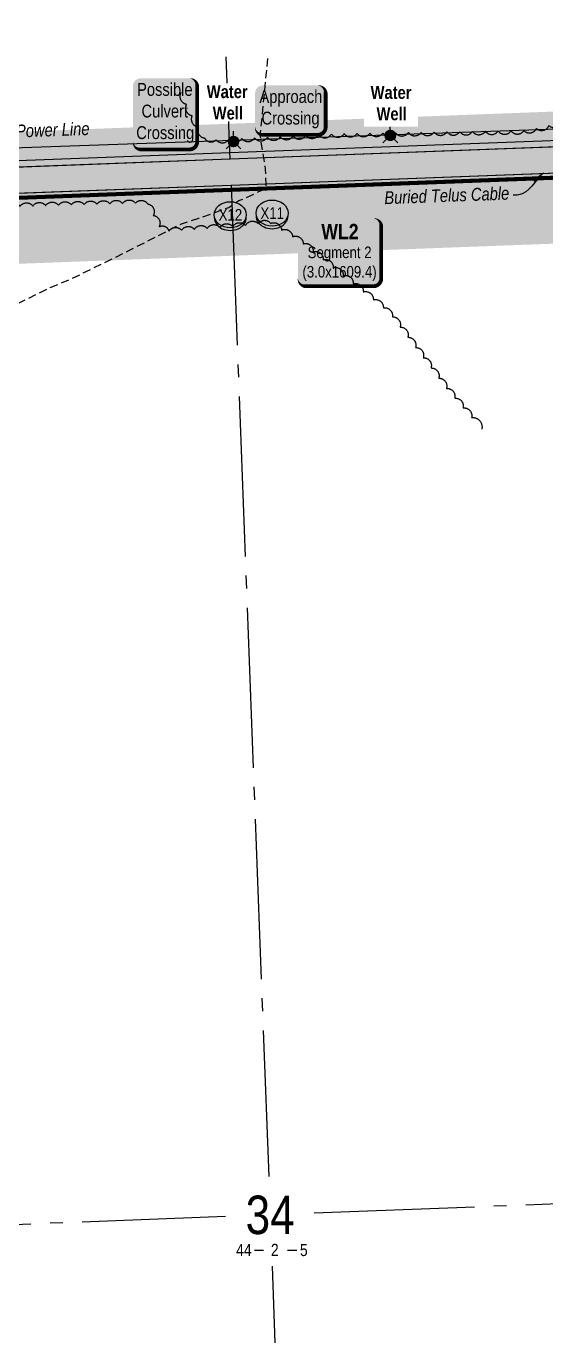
# Model space of a CAD drawing. Extents: x 687009 to 690957, y 5856829 to 5860501.
# Drawn here: x 687933 to 688338, y 5857602 to 5858629 of the extents above; entities that cross this region are included whole.
import ezdxf
from ezdxf.enums import TextEntityAlignment as Align

# ---------------------------------------------------------------- set-up
doc = ezdxf.new("R2010")
doc.units = 0
doc.header["$LTSCALE"] = 5
for name, pattern in [('0', [1, 1, 0]), ('foc-QUARTERLINE', [33, 25, -3, 2, -3]), ('UG_PIPE', [1.875, 1.25, -0.625])]:
    doc.linetypes.add(name, pattern=pattern)
for name, color, linetype in [('10', 1, 'Continuous'), ('9', 3, 'Continuous'), ('AS-PIPE-UG', 44, 'UG_PIPE'), ('AS-POWER', 104, 'foc-POWER'), ('AS-TELUS', 224, 'foc-TEL'), ('CG-NOTES', 7, 'Continuous'), ('F-WS-S', 190, 'Continuous'), ('L-SEC', 7, 'Continuous'), ('L-SECLBL', 7, 'Continuous'), ('L-SECQ', 8, 'foc-QUARTERLINE'), ('L-TITLEDB', 4, 'Continuous'), ('P-BUFFER-H 30m', 51, 'Continuous'), ('P-CROSSINGS', 250, 'Continuous'), ('T-BUSH', 110, '0'), ('T-WATER-T', 170, 'Continuous')]:
    doc.layers.add(name, color=color, linetype=linetype)
doc.layers.add('P-PROPOSED-WL3', color=92, linetype='Continuous', true_color=0x00bd00)
doc.styles.add('80', font='ARIALN.TTF', dxfattribs={"height": 10})
doc.styles.add('80CG', font='ARIALN.TTF', dxfattribs={"height": 10})
doc.styles.add('80L', font='ARIALN.TTF', dxfattribs={"height": 10})
doc.styles.add('BOLD', font='ARIALNB.TTF')
doc.styles.add('Crossing', font='ARIALN.TTF', dxfattribs={"height": 10})
doc.styles.add('foc-LtypeFont', font='ARIALN.TTF', dxfattribs={"height": 7.35})
doc.styles.add('SIMPLEX', font='ARIALN.TTF')
doc.linetypes.add('foc-POWER', pattern='A,6,-1,["P",foc-LtypeFont,S=0.2,R=0,X=-0.625,Y=-0.75],-1.24,4', length=12.24)
doc.linetypes.add('foc-TEL', pattern='A,2,-1,["T",foc-LtypeFont,S=0.2,R=0,X=-0.425,Y=-0.75],-1.24,8', length=12.24)
doc.linetypes.add('foc-TEL-NOLINE', pattern='A,0,-2,["T",foc-LtypeFont,S=0.2,R=0,X=-0.425,Y=-0.75],-10.24', length=12.24)
doc.dimstyles.new('Compass 5 000', dxfattribs={"dimscale": 5, "dimtxt": 9, "dimasz": 2, "dimexe": 0.2, "dimexo": 0.0625, "dimgap": 0.5, "dimtad": 0, "dimtih": 1, "dimtoh": 1, "dimzin": 0, "dimdsep": 46, "dimtxsty": '80CG', "dimcen": 0.1, "dimse1": 1, "dimse2": 1, "dimclrd": 256, "dimclrt": 256, "dimaunit": 1, "dimadec": 4, "dimazin": 0, "dimtfac": 0.06, "dimtofl": 0, "dimtmove": 0, "dimatfit": 1, "dimfxl": 0.2, "dimtolj": 1, "dimtzin": 0, "dimlwd": -1, "dimarcsym": 0})

# ---------------------------------------------------------------- blocks, each defined once
blk = doc.blocks.new('L-SECLBL')
at = {"layer": '9', "color": 7}
for p, q in [((-5.1, -27.8), (-12.3, -27.8)), ((20.7, -27.8), (13.5, -27.8))]:
    blk.add_line(p, q, dxfattribs=at)
at = {"layer": '10', "color": 2, "style": 'SIMPLEX'}
blk.add_attdef('SEC', text='', height=30, dxfattribs=at).set_placement((0, 0), align=Align.MIDDLE)
at = {"layer": '10', "color": 5, "style": '80L'}
blk.add_attdef('TWP', text='', height=9.5, dxfattribs=at).set_placement((-14.4, -27.4), align=Align.MIDDLE_RIGHT)
blk.add_attdef('RGE', text='', height=9.5, dxfattribs=at).set_placement((3.6, -27.4), align=Align.MIDDLE_CENTER)
blk.add_attdef('MER', text='', height=9.5, dxfattribs=at).set_placement((23.2, -27.4), align=Align.MIDDLE_LEFT)
blk = doc.blocks.new('xing2')
h = blk.add_hatch(color=50)
h.dxf.hatch_style = 1
edge = h.paths.add_edge_path()
edge.add_ellipse((0, 0), major_axis=(-12.5, 0), ratio=0.816297, start_angle=0, end_angle=360)
h = blk.add_hatch(color=250)
h.dxf.hatch_style = 1
edge = h.paths.add_edge_path()
edge.add_ellipse((0, -2), major_axis=(-12.5, 0), ratio=0.816297, start_angle=0, end_angle=180)
edge.add_line((12.5, -2), (12.5, 0))
edge.add_ellipse((0, 0), major_axis=(-12.5, 0), ratio=0.816297, start_angle=0, end_angle=180, ccw=False)
edge.add_line((-12.5, 0), (-12.5, -2))
at = {"color": 250}
blk.add_ellipse((0, 0), major_axis=(-12.5, 0), ratio=0.816297, dxfattribs=at)
blk.add_ellipse((0, -2), major_axis=(-12.5, 0), ratio=0.816297, start_param=0, end_param=3.141593, dxfattribs=at)
at = {"color": 250, "style": 'Crossing'}
blk.add_attdef('CROSSING', text='', height=9, dxfattribs=at).set_placement((0.1, 0), align=Align.MIDDLE_CENTER)
at = {"color": 250, "style": 'Crossing', "flags": 1}
for tag, p in [('OWNER', (0.1, -12.5)), ('DESCRIPTION', (0.1, -25.8)), ('LOCATION', (0.1, -39.3)), ('DWG_REF', (0.1, -52.8))]:
    blk.add_attdef(tag, text='', height=9, dxfattribs=at).set_placement(p, align=Align.MIDDLE_CENTER)
blk = doc.blocks.new('*U513')
h = blk.add_hatch(color=254)
edge = h.paths.add_edge_path()
edge.add_line((-26.5, -34.4), (26.5, -34.4))
edge.add_arc((26.5, -28.4), 6, 270, 360)
edge.add_line((32.5, -28.4), (32.5, 12.5))
edge.add_arc((26.5, 12.5), 6, 0, 90)
edge.add_line((26.5, 18.5), (-26.5, 18.5))
edge.add_arc((-26.5, 12.5), 6, 90, 180)
edge.add_line((-32.5, 12.5), (-32.5, -28.4))
edge.add_arc((-26.5, -28.4), 6, 180, 270)
at = {"layer": 'P-PROPOSED-WL3', "flags": 128}
blk.add_lwpolyline([(-3.2, 43.2, 0, 7.5, 0), (0, 0, 0, 0, 0)], format="xyseb", dxfattribs=at)
blk.add_lwpolyline([(-26.5, -34.4, 3, 3, 0), (26.5, -34.4, 3, 3, 0.414214), (32.5, -28.4, 3, 3, 0), (32.5, 12.5, 3, 0, 0.414214), (26.5, 18.5, 0, 0, 0), (-26.5, 18.5, 0, 0, 0.414214), (-32.5, 12.5, 0, 0, 0), (-32.5, -28.4, 0, 3, 0.414214)], format="xyseb", close=True, dxfattribs=at)
at = {"layer": 'P-PROPOSED-WL3'}
for tag, p, height, style in [('TEMP_AREA_W1_001', (-9.2, 2.2), 12, 'BOLD'), ('ENTER_TEXT_001', (-30.7, -12.5), 9, '80')]:
    blk.add_attdef(tag, p, '', height=height, dxfattribs=dict(at, style=style))
blk = doc.blocks.new('*U644')
h = blk.add_hatch(color=59)
edge = h.paths.add_edge_path()
edge.add_line((-19, -28.5), (19, -28.5))
edge.add_arc((19, -22.5), 6, 270, 360)
edge.add_line((25, -22.5), (25, 21))
edge.add_arc((19, 21), 6, 0, 90)
edge.add_line((19, 27), (-19, 27))
edge.add_arc((-19, 21), 6, 90, 180)
edge.add_line((-25, 21), (-25, -22.5))
edge.add_arc((-19, -22.5), 6, 180, 270)
at = {"color": 1, "flags": 128}
blk.add_lwpolyline([(-19, -28.5, 3, 3, 0), (19, -28.5, 3, 3, 0.414214), (25, -22.5, 3, 3, 0), (25, 21, 3, 0, 0.414214), (19, 27, 0, 0, 0), (-19, 27, 0, 0, 0.414214), (-25, 21, 0, 0, 0), (-25, -22.5, 0, 3, 0.414214)], format="xyseb", close=True, dxfattribs=at)
blk.add_lwpolyline([(64.1, -55.3, 0, 7.5, 0), (0, 0, 0, 0, 0)], format="xyseb", dxfattribs=at)
at = {"color": 1, "style": '80'}
blk.add_attdef('ENTER_TEXT_001', (-36, -5), '', height=10, dxfattribs=at)
blk = doc.blocks.new('*U516')
h = blk.add_hatch(color=59)
edge = h.paths.add_edge_path()
edge.add_line((-21.5, -20), (21.5, -20))
edge.add_arc((21.5, -14), 6, 270, 360)
edge.add_line((27.5, -14), (27.5, 12.5))
edge.add_arc((21.5, 12.5), 6, 0, 90)
edge.add_line((21.5, 18.5), (-21.5, 18.5))
edge.add_arc((-21.5, 12.5), 6, 90, 180)
edge.add_line((-27.5, 12.5), (-27.5, -14))
edge.add_arc((-21.5, -14), 6, 180, 270)
at = {"color": 1, "flags": 128}
blk.add_lwpolyline([(-21.5, -20, 3, 3, 0), (21.5, -20, 3, 3, 0.414214), (27.5, -14, 3, 3, 0), (27.5, 12.5, 3, 0, 0.414214), (21.5, 18.5, 0, 0, 0), (-21.5, 18.5, 0, 0, 0.414214), (-27.5, 12.5, 0, 0, 0), (-27.5, -14, 0, 3, 0.414214)], format="xyseb", close=True, dxfattribs=at)
blk.add_lwpolyline([(-33.6, -58.3, 0, 7.5, 0), (0, 0, 0, 0, 0)], format="xyseb", dxfattribs=at)
at = {"color": 1, "style": '80'}
blk.add_attdef('ENTER_TEXT_001', (-36, -5), '', height=10, dxfattribs=at)
blk = doc.blocks.new('WAT')
h = blk.add_hatch(color=255)
h.dxf.hatch_style = 1
edge = h.paths.add_edge_path()
edge.add_arc((0, 0), 0.9, 0, 360)
at = {"color": 170}
for p, q in [((0, 0.82), (0, 1.63)), ((-0.58, -0.58), (-1.15, -1.15)), ((0.58, -0.58), (1.15, -1.15))]:
    blk.add_line(p, q, dxfattribs=at)
blk.add_circle((0, 0), 0.8, dxfattribs=at)

msp = doc.modelspace()

# ---------------------------------------------------------------- hatches: boundary and pattern name
at = {"layer": 'P-BUFFER-H 30m'}
h = msp.add_hatch(color=256, dxfattribs=at)
h.dxf.hatch_style = 1
edge = h.paths.add_edge_path()
edge.add_line((690071.244, 5857687.124), (690070.075, 5857684.361))
edge.add_arc((690024.039, 5857703.858), 49.994, 247.046886, 337.046886, ccw=False)
edge.add_line((690004.542, 5857657.822), (689940.023, 5857685.147))
edge.add_line((689940.023, 5857685.147), (689912.433, 5857695.172))
edge.add_line((689912.433, 5857695.172), (689891.762, 5857698.358))
edge.add_line((689891.762, 5857698.358), (689834.093, 5857695.127))
edge.add_arc((689831.297, 5857745.043), 49.994, 269.628906, 273.20635, ccw=False)
edge.add_line((689830.973, 5857695.05), (689755.655, 5857695.538))
edge.add_line((689755.655, 5857695.538), (689736.502, 5857689.278))
edge.add_arc((689720.97, 5857736.797), 49.994, 271.954116, 288.100508, ccw=False)
edge.add_line((689722.675, 5857686.833), (689701.726, 5857686.118))
edge.add_arc((689700.021, 5857736.083), 49.994, 225.143255, 271.954116, ccw=False)
edge.add_line((689664.759, 5857700.643), (689641.994, 5857723.295))
edge.add_arc((689677.257, 5857758.734), 49.994, 225.059537, 225.143256, ccw=False)
edge.add_line((689641.942, 5857723.346), (689639.612, 5857725.671))
edge.add_arc((689674.927, 5857761.059), 49.994, 198.276768, 225.059536, ccw=False)
edge.add_line((689627.455, 5857745.38), (689582.859, 5857880.411))
edge.add_arc((689630.33, 5857896.09), 49.994, 187.552187, 198.276768, ccw=False)
edge.add_line((689580.77, 5857889.519), (689577.612, 5857913.339))
edge.add_arc((689627.172, 5857919.91), 49.994, 164.74373, 187.552187, ccw=False)
edge.add_line((689578.94, 5857933.065), (689587.037, 5857962.749))
edge.add_line((689587.037, 5857962.749), (689573.475, 5857997.925))
edge.add_line((689573.475, 5857997.925), (689479.605, 5858241.455))
edge.add_arc((689526.254, 5858259.436), 49.994, 187.924377, 201.079428, ccw=False)
edge.add_line((689476.737, 5858252.544), (689473.936, 5858272.67))
edge.add_arc((689523.452, 5858279.562), 49.994, 178.338286, 187.924377, ccw=False)
edge.add_line((689473.479, 5858281.012), (689477.717, 5858427.067))
edge.add_arc((689527.689, 5858425.617), 49.994, 172.619654, 178.338286, ccw=False)
edge.add_line((689478.11, 5858432.039), (689481.282, 5858456.531))
edge.add_arc((689530.862, 5858450.109), 49.994, 168.635396, 172.619654, ccw=False)
edge.add_line((689481.848, 5858459.961), (689488.803, 5858494.565))
edge.add_line((689488.803, 5858494.565), (689489.597, 5858502.598))
edge.add_line((689489.597, 5858502.598), (688971.139, 5858483.096))
edge.add_line((688971.139, 5858483.096), (688978.064, 5858299.703))
edge.add_arc((688928.106, 5858297.816), 49.994, -87.832693, 2.16255, ccw=False)
edge.add_line((688929.997, 5858247.858), (688909.888, 5858247.097))
edge.add_arc((688907.998, 5858297.055), 49.994, 182.165504, 272.167307, ccw=False)
edge.add_line((688858.04, 5858295.166), (688851.104, 5858478.584))
edge.add_line((688851.104, 5858478.584), (688094.801, 5858450.103))
edge.add_line((688094.801, 5858450.103), (687293.561, 5858419.893))
edge.add_line((687293.561, 5858419.893), (687265.489, 5858418.834))
edge.add_arc((687263.605, 5858468.793), 49.994, 182.159273, 272.159273, ccw=False)
edge.add_line((687213.647, 5858466.909), (687213.534, 5858469.907))
edge.add_arc((687263.492, 5858471.79), 49.994, 92.159273, 182.159273, ccw=False)
edge.add_line((687261.608, 5858521.749), (687289.68, 5858522.807))
edge.add_line((687289.68, 5858522.807), (688090.923, 5858553.017))
edge.add_line((688090.923, 5858553.017), (688900.176, 5858583.492))
edge.add_arc((688902.058, 5858533.534), 49.994, 84.007581, 92.156614, ccw=False)
edge.add_arc((688916.183, 5858534.06), 49.994, 92.154155, 100.262281, ccw=False)
edge.add_line((688914.304, 5858584.019), (689537.44, 5858607.458))
edge.add_arc((689539.32, 5858557.499), 49.994, 8.644138, 92.154155, ccw=False)
edge.add_line((689588.746, 5858565.013), (689594.171, 5858529.324))
edge.add_arc((689544.745, 5858521.811), 49.994, -5.639653, 8.644138, ccw=False)
edge.add_line((689594.497, 5858516.898), (689591.032, 5858481.808))
edge.add_arc((689541.28, 5858486.721), 49.994, 348.635396, 354.360347, ccw=False)
edge.add_line((689590.294, 5858476.869), (689583.18, 5858441.474))
edge.add_line((689583.18, 5858441.474), (689580.584, 5858421.435))
edge.add_line((689580.584, 5858421.435), (689576.552, 5858282.467))
edge.add_line((689576.552, 5858282.467), (689577.899, 5858272.795))
edge.add_line((689577.899, 5858272.795), (689644.431, 5858100.188))
edge.add_line((689644.431, 5858100.188), (689664.593, 5858107.903))
edge.add_arc((689682.459, 5858061.21), 49.994, 93.229747, 110.93769, ccw=False)
edge.add_line((689679.642, 5858111.125), (689736.777, 5858114.349))
edge.add_line((689736.777, 5858114.349), (689889.361, 5858122.959))
edge.add_arc((689892.177, 5858073.044), 49.994, 75.652313, 93.229672, ccw=False)
edge.add_line((689904.566, 5858121.479), (689936.26, 5858113.372))
edge.add_arc((689923.871, 5858064.937), 49.994, -14.347687, 75.652313, ccw=False)
edge.add_line((689972.306, 5858052.549), (689971.563, 5858049.642))
edge.add_arc((689923.128, 5858062.031), 49.994, 255.652313, 345.652313, ccw=False)
edge.add_line((689910.739, 5858013.597), (689886.983, 5858019.673))
edge.add_line((689886.983, 5858019.673), (689742.58, 5858011.525))
edge.add_line((689742.58, 5858011.525), (689733.782, 5858011.028))
edge.add_arc((689685.62, 5858024.439), 49.994, 277.180189, 344.440481, ccw=False)
edge.add_arc((689642.739, 5857965.584), 49.994, -15.25627, 10.665569, ccw=False)
edge.add_line((689690.971, 5857952.429), (689681.111, 5857916.278))
edge.add_line((689681.111, 5857916.278), (689682.21, 5857907.985))
edge.add_line((689682.21, 5857907.985), (689720.397, 5857792.363))
edge.add_line((689720.397, 5857792.363), (689731.854, 5857796.108))
edge.add_arc((689747.387, 5857748.588), 49.994, 89.599376, 108.100508, ccw=False)
edge.add_line((689747.736, 5857798.58), (689751.417, 5857798.555))
edge.add_line((689751.417, 5857798.555), (689829.985, 5857798.046))
edge.add_line((689829.985, 5857798.046), (689891.547, 5857801.494))
edge.add_arc((689894.344, 5857751.579), 49.994, 81.239946, 93.20635, ccw=False)
edge.add_line((689901.957, 5857800.99), (689933.257, 5857796.166))
edge.add_arc((689925.643, 5857746.756), 49.994, 70.03034, 81.239946, ccw=False)
edge.add_line((689942.717, 5857793.744), (689976.493, 5857781.471))
edge.add_arc((689959.419, 5857734.483), 49.994, 67.046887, 70.03034, ccw=False)
edge.add_line((689978.915, 5857780.518), (690044.705, 5857752.656))
edge.add_arc((690025.209, 5857706.62), 49.994, -22.953114, 67.046886, ccw=False)
h.paths.add_polyline_path([(690025.209, 5857706.62), (690024.039, 5857703.858), (689958.321, 5857731.69), (689924.896, 5857743.836), (689894.197, 5857748.566), (689831.297, 5857745.043), (689751.049, 5857745.562), (689747.854, 5857745.585), (689720.97, 5857736.797), (689700.021, 5857736.083), (689677.257, 5857758.734), (689674.927, 5857761.059), (689630.33, 5857896.09), (689627.172, 5857919.91), (689639.586, 5857965.424), (689620.123, 5858015.909), (689526.254, 5858259.436), (689523.452, 5858279.562), (689527.689, 5858425.617), (689530.862, 5858450.109), (689538.31, 5858487.165), (689541.723, 5858521.731), (689536.757, 5858554.401), (688919.294, 5858531.175), (688928.106, 5858297.816), (688907.998, 5858297.055), (688899.173, 5858530.423), (688092.92, 5858500.061), (687291.677, 5858469.851), (687263.605, 5858468.793), (687263.492, 5858471.79), (687291.564, 5858472.849), (688092.807, 5858503.059), (688902.058, 5858533.534), (688910.882, 5858300.166), (688924.995, 5858300.701), (688916.183, 5858534.06), (689539.32, 5858557.499), (689544.745, 5858521.811), (689541.28, 5858486.721), (689533.823, 5858449.621), (689530.683, 5858425.381), (689526.458, 5858279.727), (689529.177, 5858260.192), (689615.719, 5858035.674), (689682.459, 5858061.21), (689739.594, 5858064.434), (689892.177, 5858073.044), (689923.871, 5858064.937), (689923.128, 5858062.031), (689891.883, 5858070.023), (689739.763, 5858061.439), (689683.097, 5858058.242), (689685.62, 5858024.439), (689682.629, 5858024.215), (689680.173, 5858057.124), (689616.798, 5858032.875), (689622.922, 5858016.988), (689642.739, 5857965.584), (689630.225, 5857919.705), (689633.267, 5857896.763), (689677.551, 5857762.678), (689679.374, 5857760.859), (689701.217, 5857739.125), (689720.443, 5857739.781), (689747.387, 5857748.588), (689751.068, 5857748.562), (689831.223, 5857748.043), (689894.344, 5857751.579), (689925.643, 5857746.756), (689959.419, 5857734.483)], flags=16)

# ---------------------------------------------------------------- linework, layer by layer
at = {"layer": 'AS-PIPE-UG', "flags": 128}
msp.add_lwpolyline([(687193.025, 5858299.904), (687613.953, 5858325.95), (687700.532, 5858308.813), (687725.734, 5858317.333), (687754.63, 5858333.775), (687827.955, 5858371.002), (687866.736, 5858383.809), (687905.354, 5858402.477), (687951.685, 5858425.268), (687967.164, 5858431.563), (688013.494, 5858454.355), (688054.013, 5858475.03), (688067.592, 5858479.318), (688090.84, 5858487.784), (688098.645, 5858493.072), (688103.657, 5858495.023), (688119.953, 5858502.805), (688119.973, 5858505.72), (688119.52, 5858517.711), (688115.387, 5858543.979), (688121.627, 5858606.447)], dxfattribs=at)
at = {"layer": 'AS-POWER', "flags": 128}
msp.add_lwpolyline([(687185.566, 5858496.404), (687265.393, 5858499.402), (687285.493, 5858500.159), (687341.014, 5858514.097), (689024.845, 5858572.727), (689058.986, 5858566.931), (690521.139, 5858622.132), (690620.994, 5858629.057)], dxfattribs=at)
at = {"layer": 'AS-TELUS', "linetype": 'foc-TEL-NOLINE', "flags": 128}
msp.add_lwpolyline([(687186.525, 5858471.127), (688092.724, 5858505.238), (688898.997, 5858535.597), (690522.072, 5858596.901)], dxfattribs=at)
at = {"layer": 'L-SEC'}
for p, q in [((688495.093, 5858540.518), (688091.956, 5858525.338)), ((688091.956, 5858525.338), (687688.821, 5858510.16)), ((688092.724, 5858505.238), (688495.86, 5858520.417)), ((687689.589, 5858490.059), (688092.724, 5858505.238))]:
    msp.add_line(p, q, dxfattribs=at)
at = {"layer": 'L-SECQ', "flags": 128}
for points in [[(688091.956, 5858525.338), (688088.904, 5858605.213)], [(688092.724, 5858505.238), (688121.953, 5857731.746)], [(688157.471, 5857703.292), (688929.667, 5857732.906)], [(687316.968, 5857671.058), (688088.3, 5857700.639)], [(688124.597, 5857661.797), (688126.855, 5857602.02)]]:
    msp.add_lwpolyline(points, dxfattribs=at)
at = {"layer": 'L-TITLEDB', "flags": 128}
for points in [[(687285.69, 5858494.982), (687285.493, 5858500.159), (688091.761, 5858530.516), (688898.038, 5858560.874), (688898.231, 5858555.697), (688091.956, 5858525.338)], [(687291.676, 5858469.893), (687291.479, 5858475.07), (688092.724, 5858505.238), (688898.997, 5858535.597), (688899.154, 5858530.423), (688092.92, 5858500.062)]]:
    msp.add_lwpolyline(points, close=True, dxfattribs=at)
at = {"layer": 'P-PROPOSED-WL3', "linetype": 'Continuous', "const_width": 3, "flags": 128}
msp.add_lwpolyline([(688899.104, 5858531.921), (688092.863, 5858501.56), (687291.621, 5858471.35)], dxfattribs=at)
at = {"layer": 'T-BUSH', "flags": 128}
for points in [[(688053.512, 5858577.336, 0.52056705), (688057.883, 5858568.343, 0.52056705), (688062.254, 5858559.351, 0.52056705), (688067.025, 5858550.571, 0.52056705), (688072.043, 5858541.923, 0.52056705), (688081.002, 5858540.522, 0.52056705), (688090.989, 5858541.012, 0.52056705), (688100.976, 5858541.501, 0.52056705), (688110.963, 5858541.99, 0.52056705), (688120.95, 5858542.48, 0.52056705), (688130.936, 5858542.969, 0.52056705), (688140.923, 5858543.458, 0.52056705), (688150.91, 5858543.948, 0.52056705), (688160.897, 5858544.437, 0.52056705), (688170.884, 5858544.926, 0.52056705), (688180.873, 5858545.329, 0.52056705), (688190.871, 5858545.496, 0.52056705), (688200.868, 5858545.664, 0.52056705), (688210.865, 5858545.832, 0.52056705), (688220.863, 5858545.999, 0.52056705), (688230.86, 5858546.167, 0.52056705), (688240.857, 5858546.335, 0.52056705), (688250.855, 5858546.503, 0.52056705), (688260.852, 5858546.67, 0.52056705), (688270.85, 5858546.838, 0.52056705), (688280.847, 5858547.006, 0.52056705), (688290.844, 5858547.173, 0.52056705), (688300.842, 5858547.341, 0.52056705), (688310.839, 5858547.509, 0.52056705), (688320.836, 5858547.676, 0.52056705), (688330.65, 5858549.355, 0.52056705), (688340.395, 5858551.593, 0.52056705), (688350.14, 5858553.832, 0.52056705), (688359.885, 5858556.07, 0.52056705), (688369.63, 5858558.309, 0.52056705), (688379.375, 5858560.548, 0.52056705), (688376.734, 5858569.772, 0.52056705), (688373.608, 5858579.269, 0.52056705), (688370.482, 5858588.767, 0.52056705), (688368.241, 5858595.576, 0.52056705)], [(687729.705, 5858386.464, -0.52056705), (687729.063, 5858396.442, -0.52056705), (687728.421, 5858406.42, -0.52056705), (687727.779, 5858416.398, -0.52056705), (687727.137, 5858426.376, -0.52056705), (687726.495, 5858436.355, -0.52056705), (687725.852, 5858446.333, -0.52056705), (687725.21, 5858456.311, -0.52056705), (687728.318, 5858465.364, -0.52056705), (687733.528, 5858473.898, -0.52056705), (687738.738, 5858482.432, -0.52056705), (687748.214, 5858483.605, -0.52056705), (687758.209, 5858483.882, -0.52056705), (687768.204, 5858484.159, -0.52056705), (687778.198, 5858484.435, -0.52056705), (687788.193, 5858484.712, -0.52056705), (687798.188, 5858484.989, -0.52056705), (687808.183, 5858485.266, -0.52056705), (687818.178, 5858485.542, -0.52056705), (687828.173, 5858485.819, -0.52056705), (687838.168, 5858486.096, -0.52056705), (687848.163, 5858486.373, -0.52056705), (687858.158, 5858486.649, -0.52056705), (687868.153, 5858486.926, -0.52056705), (687878.148, 5858487.203, -0.52056705), (687888.143, 5858487.479, -0.52056705), (687898.138, 5858487.756, -0.52056705), (687908.133, 5858488.033, -0.52056705), (687918.128, 5858488.31, -0.52056705), (687928.123, 5858488.586, -0.52056705), (687938.118, 5858488.863, -0.52056705), (687948.113, 5858489.14, -0.52056705), (687958.108, 5858489.417, -0.52056705), (687968.102, 5858489.693, -0.52056705), (687978.097, 5858489.97, -0.52056705), (687988.092, 5858490.247, -0.52056705), (687998.087, 5858490.524, -0.52056705), (688008.082, 5858490.8, -0.52056705), (688018.077, 5858491.077, -0.52056705), (688027.552, 5858490.486, -0.52056705), (688032.026, 5858481.544, -0.52056705), (688036.5, 5858472.602, -0.52056705), (688044.117, 5858469.187, -0.52056705), (688054.09, 5858469.913, -0.52056705), (688064.062, 5858470.639, -0.52056705), (688074.034, 5858471.364, -0.52056705), (688084.007, 5858472.09, -0.52056705), (688093.979, 5858472.816, -0.52056705), (688103.936, 5858473.684, -0.52056705), (688113.829, 5858475.134, -0.52056705), (688123.457, 5858475.265, -0.52056705), (688132.024, 5858470.109, -0.52056705), (688140.591, 5858464.953, -0.52056705), (688148.906, 5858459.435, -0.52056705), (688156.706, 5858453.18, -0.52056705), (688164.507, 5858446.925, -0.52056705), (688172.308, 5858440.67, -0.52056705), (688180.108, 5858434.415, -0.52056705), (688187.909, 5858428.16, -0.52056705), (688195.709, 5858421.905, -0.52056705), (688203.51, 5858415.649, -0.52056705), (688211.31, 5858409.394, -0.52056705), (688218.343, 5858402.394, -0.52056705), (688224.366, 5858394.413, -0.52056705), (688230.389, 5858386.431, -0.52056705), (688236.412, 5858378.45, -0.52056705), (688242.434, 5858370.469, -0.52056705), (688248.457, 5858362.487, -0.52056705), (688254.48, 5858354.506, -0.52056705), (688260.503, 5858346.525, -0.52056705), (688266.899, 5858338.847, -0.52056705), (688273.486, 5858331.324, -0.52056705), (688280.072, 5858323.801, -0.52056705), (688288.024, 5858314.718, -0.52056705)]]:
    msp.add_lwpolyline(points, format="xyb", dxfattribs=at)

# ---------------------------------------------------------------- block references
at = {"layer": 'CG-NOTES'}
ref = msp.add_blockref('*U644', (688041.189, 5858561.489), dxfattribs=dict(at, xscale=0.999878, yscale=0.999878, zscale=0.999878))
ref.add_attrib('ENTER_TEXT_001', 'Possible', (688019.35, 5858574.801), dxfattribs={"layer": '0', "color": 1, "height": 9.9988, "style": '80'})
ref.add_attrib('ENTER_TEXT_002', 'Culvert', (688022.811, 5858557.959), dxfattribs={"layer": '0', "color": 1, "height": 9.9988, "style": '80'})
ref.add_attrib('ENTER_TEXT_003', 'Crossing', (688018.715, 5858541.117), dxfattribs={"layer": '0', "color": 1, "height": 9.9988, "style": '80'})
ref = msp.add_blockref('*U516', (688138.851, 5858564.415), dxfattribs=dict(at, xscale=0.999878, yscale=0.999878, zscale=0.999878))
ref.add_attrib('ENTER_TEXT_001', 'Approach', (688114.73, 5858569.306), dxfattribs={"layer": '0', "color": 1, "height": 9.9988, "style": '80'})
ref.add_attrib('ENTER_TEXT_002', 'Crossing', (688116.377, 5858552.464), dxfattribs={"layer": '0', "color": 1, "height": 9.9988, "style": '80'})
ref = msp.add_blockref('*U513', (688177.165, 5858460.685), dxfattribs=dict(at, xscale=0.999878, yscale=0.999878, zscale=0.999878))
ref.add_attrib('TEMP_AREA_W1_001', 'WL2', (688162.982, 5858462.929), dxfattribs={"layer": 'P-PROPOSED-WL3', "height": 11.9985, "style": 'BOLD'})
ref.add_attrib('ENTER_TEXT_001', 'Segment 2', (688152.274, 5858448.21), dxfattribs={"layer": 'P-PROPOSED-WL3', "height": 8.9989, "style": '80'})
ref.add_attrib('ENTER_TEXT_002', '(3.0x1609.4)', (688148.226, 5858433.059), dxfattribs={"layer": 'P-PROPOSED-WL3', "height": 8.9989, "style": '80'})
at = {"layer": 'F-WS-S', "xscale": 5, "yscale": 5, "zscale": 5}
for p in [(688216.736, 5858543.936), (688094.531, 5858539.182)]:
    msp.add_blockref('WAT', p, dxfattribs=at)
at = {"layer": 'L-SECLBL'}
msp.add_blockref('L-SECLBL', (688123.085, 5857701.764), dxfattribs=at).add_auto_attribs({'SEC': '34', 'TWP': '44', 'RGE': '2', 'MER': '5'})
at = {"layer": 'P-CROSSINGS', "color": 5, "xscale": 0.9995369999999996, "yscale": 0.9995369999999996, "zscale": 0.9995369999999996}
for p, values in [((688092.004, 5858482.006), {'CROSSING': 'X12'}), ((688124.561, 5858483.329), {'CROSSING': 'X11'})]:
    msp.add_blockref('xing2', p, dxfattribs=at).add_auto_attribs(values)

# ---------------------------------------------------------------- texts
at = {"layer": 'AS-POWER', "insert": (687865.639, 5858550.26), "char_height": 10, "attachment_point": 1, "rotation": 1.994209, "style": '80L'}
msp.add_mtext_dynamic_manual_height_columns('{\\fArial Narrow|b0|i1|c0|p34;EQUS O/H Power Line}', width=116.3352, gutter_width=50.006, heights=[0], dxfattribs=at)
at = {"layer": 'AS-TELUS', "insert": (688211.582, 5858500.249), "char_height": 10, "attachment_point": 1, "rotation": 2.156322, "style": '80L'}
msp.add_mtext_dynamic_manual_height_columns('\\pi0.30491;{\\fArial Narrow|b0|i1|c0|p34;Buried Telus Cable}', width=97.24693, gutter_width=50.006, heights=[0], dxfattribs=at)

# ---------------------------------------------------------------- leaders
at = {"layer": 'AS-TELUS', "path_type": 1}
msp.add_leader([(688336.043, 5858514.818), (688316.65, 5858497.547), (688312.385, 5858497.334)], dimstyle='Compass 5 000', override={"dimgap": 0.5, "dimtad": 0}, dxfattribs=at)

# ---------------------------------------------------------------- next in the draw order: texts
at = {"layer": 'T-WATER-T', "insert": (688073.639, 5858583.068), "char_height": 10, "width": 32.07135, "attachment_point": 1, "style": 'BOLD', "bg_fill": 3, "box_fill_scale": 1.15, "bg_fill_color": 256, "bg_fill_true_color": 256, "bg_fill_transparency": 0}
msp.add_mtext('\\pi0.067053;Water \\P\\pi4.668;Well', dxfattribs=at)
at = {"layer": 'T-WATER-T', "insert": (688201.334, 5858582.446), "char_height": 10, "width": 32.07135, "attachment_point": 1, "style": 'BOLD', "bg_fill": 2}
msp.add_mtext('\\pi0.067053;Water \\P\\pi4.668;Well', dxfattribs=at)

doc.saveas('drawing.dxf')
